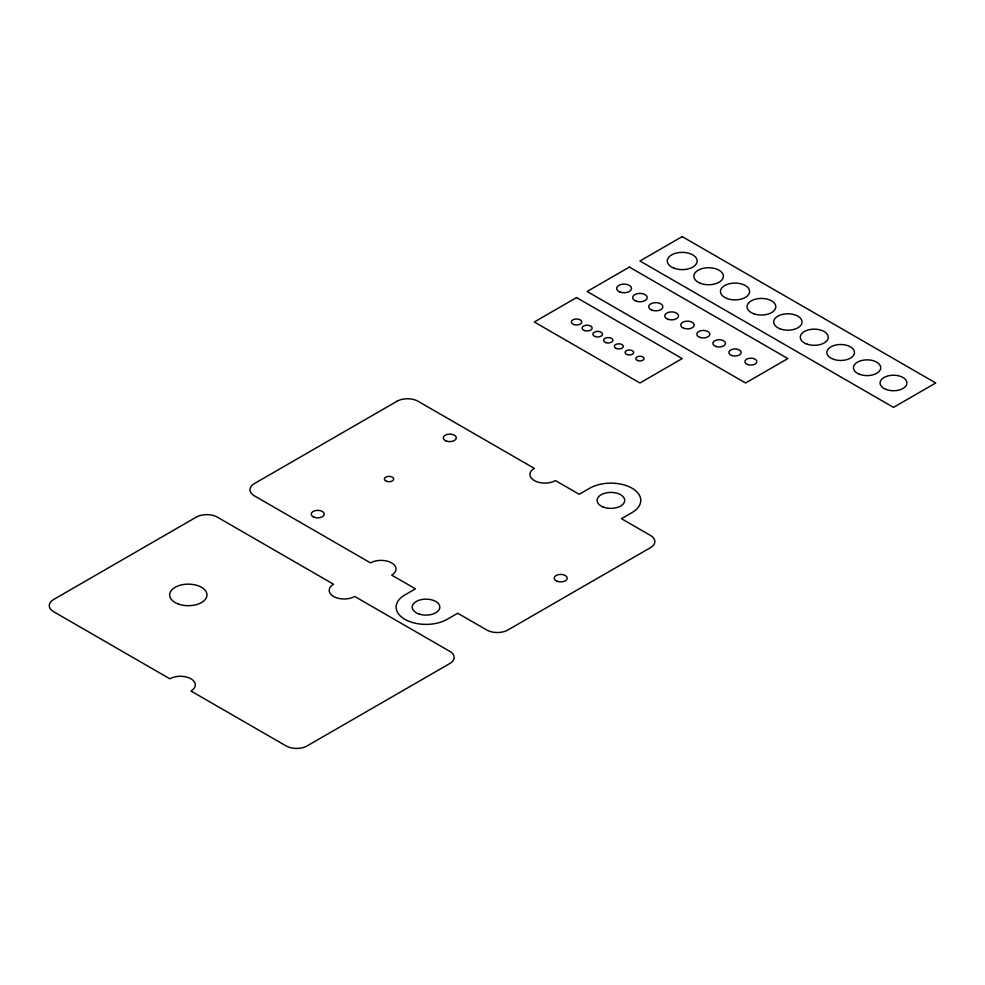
<?xml version="1.0" encoding="UTF-8"?>
<svg xmlns="http://www.w3.org/2000/svg" width="985" height="985" viewBox="0 0 985 985"><rect width="100%" height="100%" fill="white"/><g stroke="black" fill="none" stroke-linecap="round" stroke-linejoin="round"><path stroke-width="1.48" d="M196.237 517.162L53.621 599.508A14.935 8.631 0 0 0 53.621 611.697L169.826 678.8A14.935 8.631 0 0 1 190.955 678.8A14.935 8.631 0 0 1 190.955 690.99L286.032 745.891A14.935 8.631 0 0 0 307.16 745.891L449.788 663.545A14.935 8.631 0 0 0 449.788 651.344L354.698 596.454A14.935 8.631 0 0 1 333.57 596.454A14.935 8.631 0 0 1 333.57 584.253L217.365 517.162A14.935 8.631 0 0 0 196.237 517.162M396.967 401.277L254.339 483.61A14.935 8.631 0 0 0 254.339 495.812L370.545 562.903A14.935 8.631 0 0 1 391.673 562.903A14.935 8.631 0 0 1 391.673 575.105L415.448 588.833L404.884 594.928A29.882 17.25 0 0 0 404.884 619.331A29.882 17.25 0 0 0 447.141 619.331L457.705 613.224L486.762 630.006A14.935 8.631 0 0 0 507.891 630.006L650.506 547.66A14.935 8.631 0 0 0 650.506 535.458L621.461 518.689L632.025 512.582A29.882 17.25 0 0 0 632.025 488.191A29.882 17.25 0 0 0 589.769 488.191L579.205 494.285L555.429 480.569A14.935 8.631 0 0 1 534.301 480.569A14.935 8.631 0 0 1 534.301 468.367L418.096 401.277A14.935 8.631 0 0 0 396.967 401.277M576.557 297.581L534.301 321.984L639.942 382.98L682.199 358.577L576.557 297.581M629.378 267.083L587.122 291.486L745.583 382.98L787.852 358.577L629.378 267.083M682.199 236.597L639.942 260.988L893.493 407.371L935.75 382.98L682.199 236.597M386.699 481.369A4.666 2.696 0 0 0 393.704 479.042A4.666 2.696 0 0 0 386.699 476.703A4.666 2.696 0 0 0 386.699 481.369M616.302 348.518A4.482 2.586 0 0 0 623.283 346.56A4.482 2.586 0 0 0 616.856 344.048A4.482 2.586 0 0 0 616.302 348.518M627.236 354.625A4.297 2.475 0 0 0 633.675 352.482A4.297 2.475 0 0 0 627.236 350.328A4.297 2.475 0 0 0 627.236 354.625M637.64 360.547A4.112 2.376 0 0 0 644.042 358.749A4.112 2.376 0 0 0 638.145 356.447A4.112 2.376 0 0 0 637.64 360.547M605.91 342.62A4.666 2.696 0 0 0 612.916 340.281A4.666 2.696 0 0 0 605.91 337.941A4.666 2.696 0 0 0 605.91 342.62M594.965 336.501A4.851 2.807 0 0 0 602.524 334.383A4.851 2.807 0 0 0 595.568 331.662A4.851 2.807 0 0 0 594.965 336.501M584.597 330.603A5.048 2.906 0 0 0 592.17 328.079A5.048 2.906 0 0 0 584.597 325.567A5.048 2.906 0 0 0 584.597 330.603M573.947 324.594A5.233 3.017 0 0 0 581.79 321.984A5.233 3.017 0 0 0 573.947 319.374A5.233 3.017 0 0 0 573.947 324.594M747.516 364.487A5.972 3.447 0 0 0 756.837 361.877A5.972 3.447 0 0 0 748.255 358.528A5.972 3.447 0 0 0 747.516 364.487M731.941 355.56A6.169 3.558 0 0 0 741.188 352.482A6.169 3.558 0 0 0 731.941 349.404A6.169 3.558 0 0 0 731.941 355.56M716.009 346.511A6.353 3.669 0 0 0 725.526 343.334A6.353 3.669 0 0 0 716.009 340.157A6.353 3.669 0 0 0 716.009 346.511M700.064 337.449A6.538 3.768 0 0 0 709.865 334.186A6.538 3.768 0 0 0 700.064 330.911A6.538 3.768 0 0 0 700.064 337.449M683.713 328.251A6.723 3.878 0 0 0 694.191 325.309A6.723 3.878 0 0 0 684.55 321.541A6.723 3.878 0 0 0 683.713 328.251M668.187 319.337A6.907 3.989 0 0 0 678.542 315.889A6.907 3.989 0 0 0 668.187 312.43A6.907 3.989 0 0 0 668.187 319.337M652.242 310.287A7.092 4.1 0 0 0 662.893 306.729A7.092 4.1 0 0 0 652.242 303.183A7.092 4.1 0 0 0 652.242 310.287M636.298 301.225A7.289 4.211 0 0 0 647.231 297.581A7.289 4.211 0 0 0 636.298 293.949A7.289 4.211 0 0 0 636.298 301.225M619.91 292.003A7.474 4.309 0 0 0 631.545 288.74A7.474 4.309 0 0 0 620.833 284.554A7.474 4.309 0 0 0 619.91 292.003M885.958 389.407A13.445 7.769 0 0 0 906.902 383.534A13.445 7.769 0 0 0 887.62 375.999A13.445 7.769 0 0 0 885.958 389.407M859.437 374.251A13.63 7.868 0 0 0 880.676 368.291A13.63 7.868 0 0 0 861.124 360.645A13.63 7.868 0 0 0 859.437 374.251M833.766 359.39A13.815 7.979 0 0 0 854.487 352.482A13.815 7.979 0 0 0 833.766 345.575A13.815 7.979 0 0 0 833.766 359.39M807.257 344.233A14.012 8.089 0 0 0 828.262 337.227A14.012 8.089 0 0 0 807.257 330.234A14.012 8.089 0 0 0 807.257 344.233M779.886 328.768A14.196 8.2 0 0 0 801.999 322.563A14.196 8.2 0 0 0 781.647 314.609A14.196 8.2 0 0 0 779.886 328.768M754.251 313.919A14.381 8.299 0 0 0 775.811 306.729A14.381 8.299 0 0 0 754.251 299.538A14.381 8.299 0 0 0 754.251 313.919M726.856 298.455A14.566 8.409 0 0 0 749.56 292.089A14.566 8.409 0 0 0 728.654 283.926A14.566 8.409 0 0 0 726.856 298.455M700.347 283.286A14.75 8.52 0 0 0 723.335 276.847A14.75 8.52 0 0 0 702.17 268.573A14.75 8.52 0 0 0 700.347 283.286M673.826 268.129A14.935 8.631 0 0 0 697.109 261.604A14.935 8.631 0 0 0 675.673 253.231A14.935 8.631 0 0 0 673.826 268.129M178.975 604.261A18.678 10.786 0 0 0 206.985 594.928A18.678 10.786 0 0 0 178.975 585.595A18.678 10.786 0 0 0 178.975 604.261M446.119 440.997A6.538 3.768 0 0 0 456.301 438.14A6.538 3.768 0 0 0 446.931 434.471A6.538 3.768 0 0 0 446.119 440.997M314.067 517.236A6.538 3.768 0 0 0 324.25 514.379A6.538 3.768 0 0 0 314.868 510.722A6.538 3.768 0 0 0 314.067 517.236M557.042 581.285A6.538 3.768 0 0 0 567.225 578.429A6.538 3.768 0 0 0 557.855 574.76A6.538 3.768 0 0 0 557.042 581.285M603.14 506.992A13.815 7.979 0 0 0 624.675 500.959A13.815 7.979 0 0 0 604.852 493.214A13.815 7.979 0 0 0 603.14 506.992M419.105 614.037A13.815 7.979 0 0 0 439.839 607.129A13.815 7.979 0 0 0 419.105 600.222A13.815 7.979 0 0 0 419.105 614.037"/></g></svg>
